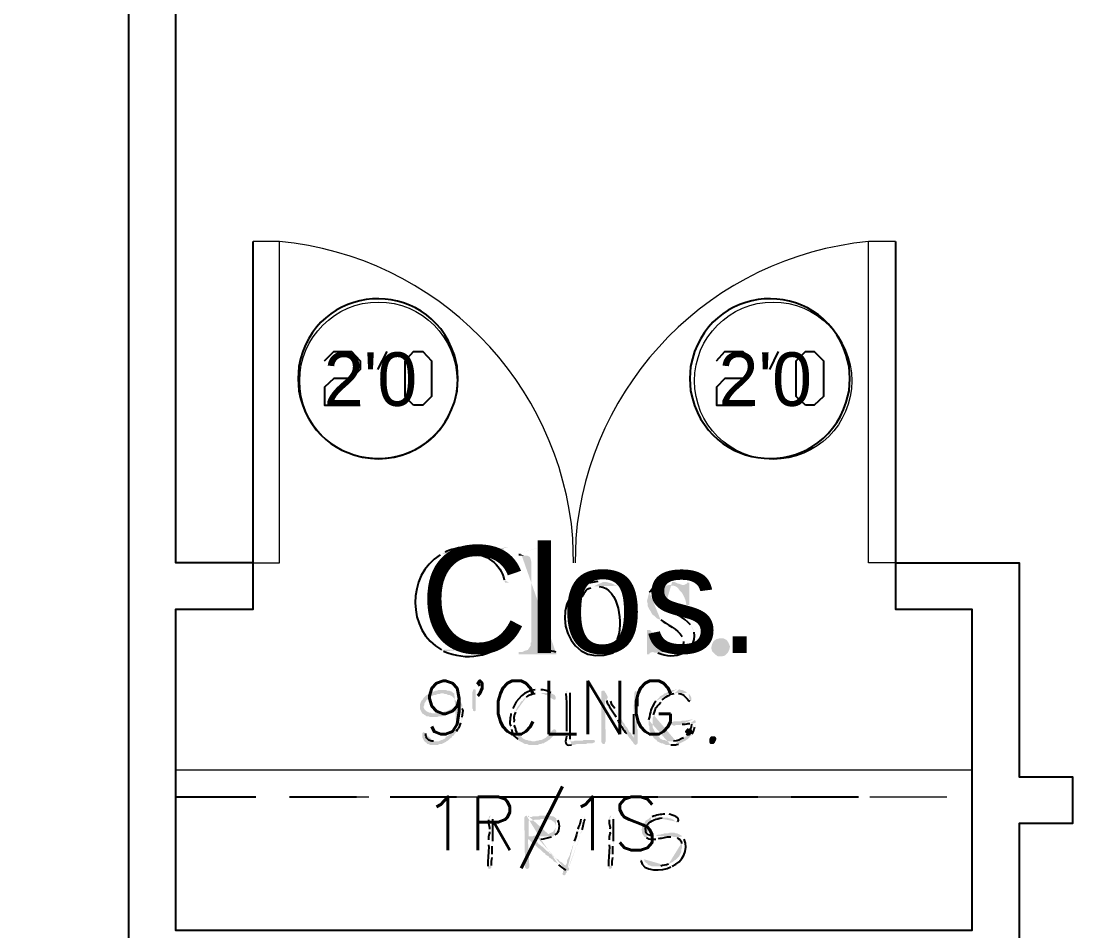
# Model space of a CAD drawing. Header units: inches. Extents: x -167 to 6071, y -6287 to -2731.
# Drawn here: x 32.9 to 111.5, y -5742.1 to -5674.1 of the extents above; entities that cross this region are included whole.
import ezdxf

# ---------------------------------------------------------------- set-up
doc = ezdxf.new("R2010")
doc.units = ezdxf.units.IN
doc.header["$LTSCALE"] = 96
doc.header["$MEASUREMENT"] = 0
doc.linetypes.add('Dash', pattern=[0.225, 0.15, -0.075])
doc.layers.add('Door label', color=5, linetype='Continuous', lineweight=5)
doc.layers.add('Doors', color=5, linetype='Continuous', lineweight=9)
doc.layers.add('Furniture', color=7, linetype='Continuous', lineweight=5, true_color=0x994d00)
doc.layers.add('PDF_Geometry', color=7, linetype='Continuous', true_color=0x4a4a4a)
doc.layers.add('PDF_Solid Fills', color=7, linetype='Continuous')
doc.styles.get("Standard").update_dxf_attribs({"font": 'arial.ttf'})

msp = doc.modelspace()

# ---------------------------------------------------------------- hatches: boundary and pattern name
at = {"layer": 'PDF_Solid Fills', "transparency": 33554559}
h = msp.add_hatch(color=256, dxfattribs=at)
h.paths.add_polyline_path([(69.237, -5713.429), (68.97, -5713.429), (68.97, -5713.482), (68.863, -5713.695), (68.703, -5713.802), (68.49, -5713.855), (64.33, -5713.909), (66.41, -5713.909)], flags=0)
h.paths.add_polyline_path([(68.97, -5715.882), (69.023, -5716.095), (69.343, -5716.095)], flags=0)
h = msp.add_hatch(color=256, dxfattribs=at)
h.paths.add_polyline_path([(66.25, -5713.429), (66.09, -5713.429)], flags=0)
h.paths.add_polyline_path([(64.543, -5713.802), (64.33, -5713.909), (68.49, -5713.855), (68.33, -5713.802)], flags=0)
h.paths.add_polyline_path([(68.33, -5713.802, 0.003714), (66.73, -5713.429)], flags=0)
h.paths.add_polyline_path([(66.73, -5713.429), (66.517, -5713.429)], flags=0)
h = msp.add_hatch(color=256, dxfattribs=at)
h.paths.add_polyline_path([(71.957, -5713.322), (71.85, -5713.375)], flags=0)
h.paths.add_polyline_path([(70.197, -5713.855, 0.008193), (71.85, -5713.375)], flags=0)
h.paths.add_polyline_path([(70.197, -5713.855), (70.037, -5713.909), (70.463, -5714.069), (70.677, -5714.069), (70.89, -5714.175), (70.943, -5714.335), (70.997, -5714.602), (70.997, -5720.522), (70.943, -5720.575), (70.943, -5720.789), (70.837, -5720.949), (70.73, -5721.109), (70.517, -5721.162), (70.303, -5721.269), (70.037, -5721.269), (70.037, -5721.429), (72.863, -5721.429), (72.863, -5721.269), (72.81, -5721.269)], flags=0)
h.paths.add_polyline_path([(72.01, -5720.735), (71.957, -5720.522)], flags=0)
h = msp.add_hatch(color=256, dxfattribs=at)
h.paths.add_polyline_path([(64.33, -5713.909), (64.17, -5714.015)], flags=0)
h.paths.add_polyline_path([(64.277, -5721.109), (66.463, -5721.055), (66.357, -5721.055)], flags=0)
h.paths.add_polyline_path([(66.197, -5713.909), (66.41, -5713.909)], flags=0)
h = msp.add_hatch(color=256, dxfattribs=at)
h.paths.add_polyline_path([(76.063, -5715.989), (75.957, -5715.989)], flags=0)
h.paths.add_polyline_path([(77.13, -5721.322), (77.343, -5721.215), (76.223, -5721.215), (76.117, -5721.162)], flags=0)
h.paths.add_polyline_path([(74.677, -5719.295), (74.623, -5719.029), (74.57, -5718.815), (74.57, -5718.015), (74.623, -5717.749), (74.677, -5717.535), (74.783, -5717.109)], flags=0)
h.paths.add_polyline_path([(75.423, -5716.469), (75.637, -5716.362), (75.85, -5716.362), (77.45, -5716.309), (77.237, -5716.255), (77.023, -5716.149), (76.81, -5716.095), (76.597, -5716.042), (76.33, -5716.042)], flags=0)
h = msp.add_hatch(color=256, dxfattribs=at)
h.paths.add_polyline_path([(81.237, -5715.989), (81.13, -5715.989), (80.863, -5716.042), (80.65, -5716.095)], flags=0)
h.paths.add_polyline_path([(79.797, -5716.789), (79.637, -5717.429), (79.637, -5717.482), (79.69, -5717.695), (79.69, -5717.855), (79.797, -5718.069), (79.903, -5718.229), (80.01, -5718.442), (80.223, -5718.602), (80.383, -5718.762), (80.65, -5718.869)], flags=0)
h.paths.add_polyline_path([(82.25, -5720.095), (82.303, -5720.255), (82.357, -5720.469)], flags=0)
h.paths.add_polyline_path([(81.823, -5721.215), (81.61, -5721.269), (80.063, -5721.269), (80.223, -5721.322), (80.437, -5721.322)], flags=0)
h.paths.add_polyline_path([(83.157, -5719.775), (83.103, -5719.615), (82.997, -5719.402), (82.89, -5719.242)], flags=0)
h.paths.add_polyline_path([(80.97, -5717.855), (80.757, -5717.695), (80.597, -5717.535), (80.49, -5717.375), (80.383, -5717.215), (80.383, -5717.055), (80.437, -5716.842), (80.49, -5716.682), (80.65, -5716.469), (80.863, -5716.362), (81.077, -5716.309), (81.29, -5716.255), (82.41, -5716.255), (82.25, -5716.255), (81.983, -5716.149), (81.93, -5716.149), (81.717, -5716.042), (81.503, -5716.042)], flags=0)
for points in [[(82.783, -5716.095), (82.623, -5716.095), (82.623, -5716.149), (82.41, -5716.255), (81.29, -5716.255), (81.397, -5716.309), (81.61, -5716.309), (81.77, -5716.362), (81.93, -5716.469), (82.037, -5716.629), (82.197, -5716.789), (82.303, -5716.949), (82.41, -5717.162), (82.517, -5717.429), (82.57, -5717.749), (82.783, -5717.749)], [(85.823, -5720.895), (85.77, -5721.109), (85.663, -5721.322), (85.61, -5721.375), (85.45, -5721.535), (85.237, -5721.589), (84.917, -5721.589), (84.703, -5721.429), (84.65, -5721.375), (84.49, -5721.215), (84.437, -5721.002), (84.437, -5720.895), (84.49, -5720.682), (84.597, -5720.469), (84.65, -5720.415), (84.81, -5720.309), (85.023, -5720.255), (85.343, -5720.255), (85.557, -5720.362), (85.61, -5720.415), (85.717, -5720.575), (85.823, -5720.842)], [(66.837, -5724.309), (66.837, -5725.642), (66.73, -5725.695), (66.623, -5725.642), (66.623, -5725.535), (66.57, -5725.482), (66.57, -5724.309), (66.623, -5724.149), (66.623, -5724.095), (66.73, -5724.042), (66.837, -5724.095)], [(64.33, -5724.095), (64.063, -5724.095), (63.957, -5724.149), (63.85, -5724.149), (63.743, -5724.202), (63.637, -5724.255), (63.477, -5724.255), (63.37, -5724.362), (63.263, -5724.415), (63.21, -5724.469), (63.103, -5724.522), (62.997, -5724.629), (62.943, -5724.682), (62.89, -5724.789), (62.783, -5724.895), (62.73, -5725.002), (62.677, -5725.162), (62.677, -5725.535), (62.73, -5725.642), (62.837, -5725.855), (63.743, -5725.855), (63.583, -5725.855), (63.477, -5725.802), (63.37, -5725.802), (63.263, -5725.749), (63.157, -5725.695), (63.103, -5725.642), (62.997, -5725.535), (62.943, -5725.429), (62.943, -5725.322), (62.997, -5725.215), (62.997, -5725.109), (63.103, -5724.949), (63.157, -5724.842), (63.263, -5724.789), (63.37, -5724.682), (63.477, -5724.629), (63.53, -5724.575), (63.637, -5724.522), (63.743, -5724.469), (63.85, -5724.469), (63.957, -5724.415), (64.117, -5724.415), (64.223, -5724.362), (65.237, -5724.362), (65.13, -5724.309), (65.077, -5724.255), (64.97, -5724.202), (64.863, -5724.149), (64.703, -5724.149), (64.597, -5724.095), (64.49, -5724.095)], [(72.49, -5724.362), (71.477, -5724.362), (71.743, -5724.362), (71.85, -5724.415), (71.957, -5724.415), (72.01, -5724.469), (72.117, -5724.469), (72.223, -5724.522), (72.33, -5724.629), (72.437, -5724.682), (72.49, -5724.735), (72.597, -5724.789), (72.703, -5724.842), (72.81, -5724.789), (72.81, -5724.629), (72.757, -5724.522), (72.703, -5724.469), (72.597, -5724.415)], [(76.33, -5724.149), (76.223, -5724.202), (76.223, -5727.989), (76.277, -5728.095), (76.383, -5728.149), (76.49, -5728.095), (76.49, -5728.042), (76.543, -5727.935), (76.49, -5724.735), (76.703, -5724.629), (76.543, -5724.309), (76.49, -5724.255), (76.437, -5724.149)], [(65.077, -5725.482), (64.97, -5725.535), (64.863, -5725.589), (64.757, -5725.642), (64.65, -5725.695), (64.543, -5725.695), (64.437, -5725.749), (64.33, -5725.749), (64.17, -5725.802), (63.957, -5725.802), (63.85, -5725.855), (62.837, -5725.855), (62.943, -5725.909), (62.997, -5725.962), (63.103, -5726.015), (63.157, -5726.069), (63.317, -5726.069), (63.423, -5726.122), (63.957, -5726.122), (64.063, -5726.069), (64.33, -5726.069), (64.437, -5726.015), (64.543, -5726.015), (64.65, -5725.962), (64.703, -5725.962), (64.81, -5725.909), (64.917, -5725.855), (65.023, -5725.802), (65.13, -5725.802), (65.237, -5725.695), (65.343, -5725.642), (65.45, -5725.589), (65.503, -5725.535)], [(72.703, -5727.029), (72.597, -5727.082), (72.49, -5727.189), (72.383, -5727.402), (72.277, -5727.455), (72.277, -5727.509), (72.17, -5727.562), (72.063, -5727.669), (71.957, -5727.722), (71.743, -5727.829), (71.637, -5727.829), (71.53, -5727.882), (71.423, -5727.882), (71.263, -5727.935), (70.143, -5727.935), (70.357, -5728.042), (70.41, -5728.095), (70.57, -5728.149), (70.677, -5728.149), (70.783, -5728.202), (71.477, -5728.202), (71.583, -5728.149), (71.69, -5728.149), (71.797, -5728.095), (71.903, -5728.095), (71.957, -5728.042), (72.17, -5727.935), (72.223, -5727.882), (72.33, -5727.829), (72.437, -5727.722), (72.543, -5727.615), (72.597, -5727.562), (72.703, -5727.455), (72.757, -5727.349), (72.81, -5727.295), (72.863, -5727.189), (72.81, -5727.082)], [(75.53, -5727.829), (74.89, -5727.829), (74.837, -5727.882), (74.25, -5727.882), (74.143, -5727.935), (73.877, -5727.935), (75.743, -5727.935), (75.69, -5727.829), (75.637, -5727.829)], [(84.49, -5728.149), (84.383, -5728.149), (84.33, -5728.095), (84.277, -5727.989), (84.277, -5727.775), (84.33, -5727.669), (84.437, -5727.562), (84.703, -5727.562), (84.757, -5727.615), (84.81, -5727.722), (84.81, -5727.775), (84.757, -5727.935), (84.703, -5727.989), (84.703, -5728.042), (84.597, -5728.149)], [(72.063, -5733.482), (71.637, -5733.482), (71.53, -5733.535), (71.157, -5733.535), (70.997, -5733.589), (70.73, -5733.589), (72.757, -5733.642), (72.703, -5733.589), (72.597, -5733.535), (72.49, -5733.535), (72.33, -5733.482), (72.223, -5733.482)], [(81.503, -5734.762), (81.343, -5734.762), (81.183, -5734.815), (80.917, -5734.815), (80.81, -5734.869), (80.703, -5734.869), (80.597, -5734.922), (80.437, -5734.922), (80.33, -5734.975), (80.01, -5734.975), (82.197, -5734.975), (82.09, -5734.922), (81.983, -5734.869), (81.877, -5734.815), (81.77, -5734.815), (81.663, -5734.762)]]:
    msp.add_hatch(color=256, dxfattribs=at).paths.add_polyline_path(points)
h = msp.add_hatch(color=256, dxfattribs=at)
h.paths.add_polyline_path([(77.45, -5716.309), (75.85, -5716.362), (76.063, -5716.362)], flags=0)
h.paths.add_polyline_path([(77.397, -5720.309), (77.343, -5720.522), (77.29, -5720.522), (77.183, -5720.735), (77.023, -5720.895), (76.863, -5721.002), (76.65, -5721.109), (76.437, -5721.162), (76.223, -5721.215), (77.343, -5721.215)], flags=0)
h.paths.add_polyline_path([(77.823, -5716.575), (77.61, -5716.415)], flags=0)
h = msp.add_hatch(color=256, dxfattribs=at)
h.paths.add_polyline_path([(69.29, -5719.882), (69.077, -5720.042)], flags=0)
h.paths.add_polyline_path([(66.463, -5721.055), (64.277, -5721.109), (64.437, -5721.215)], flags=0)
h.paths.add_polyline_path([(69.29, -5720.309), (69.503, -5720.149)], flags=0)
h = msp.add_hatch(color=256, dxfattribs=at)
h.paths.add_polyline_path([(79.85, -5719.615), (79.637, -5719.615), (79.637, -5721.429), (79.797, -5721.429), (79.85, -5721.322), (80.063, -5721.269), (81.343, -5721.269), (81.29, -5721.269)], flags=0)
h.paths.add_polyline_path([(80.01, -5720.149), (79.903, -5719.882)], flags=0)
h = msp.add_hatch(color=256, dxfattribs=at)
h.paths.add_polyline_path([(71.477, -5724.042), (71.37, -5724.042), (71.263, -5724.095)], flags=0)
h.paths.add_polyline_path([(69.61, -5725.482), (69.503, -5725.695), (69.45, -5725.855)], flags=0)
h.paths.add_polyline_path([(69.45, -5726.815), (69.45, -5726.922), (69.503, -5727.029)], flags=0)
h.paths.add_polyline_path([(69.983, -5727.775), (70.037, -5727.882), (70.143, -5727.935), (71.157, -5727.935), (71.05, -5727.935), (70.89, -5727.882), (70.783, -5727.882), (70.677, -5727.829), (70.57, -5727.829), (70.357, -5727.722), (70.303, -5727.669), (70.197, -5727.562), (70.09, -5727.509), (70.09, -5727.455), (69.983, -5727.349), (69.93, -5727.295)], flags=0)
h.paths.add_polyline_path([(69.717, -5726.762), (69.717, -5726.495)], flags=0)
h.paths.add_polyline_path([(69.823, -5725.749), (69.823, -5725.642), (69.983, -5725.322), (70.09, -5725.215), (70.197, -5725.002), (70.25, -5724.949), (70.357, -5724.895), (70.41, -5724.789), (70.517, -5724.682), (70.623, -5724.629)], flags=0)
h.paths.add_polyline_path([(71.263, -5724.362), (72.49, -5724.362), (72.437, -5724.309)], flags=0)
h.paths.add_polyline_path([(71.69, -5724.095), (71.583, -5724.042)], flags=0)
h = msp.add_hatch(color=256, dxfattribs=at)
h.paths.add_polyline_path([(81.877, -5724.042), (81.823, -5724.042), (81.717, -5724.095), (81.503, -5724.095), (81.397, -5724.149), (81.29, -5724.202), (81.183, -5724.255), (81.077, -5724.309), (80.97, -5724.362), (80.917, -5724.362), (80.81, -5724.469), (80.703, -5724.522), (80.597, -5724.575), (80.543, -5724.682), (80.437, -5724.789), (80.383, -5724.842), (80.277, -5724.949)], flags=0)
h.paths.add_polyline_path([(79.743, -5726.335), (79.743, -5726.709), (79.797, -5726.815), (79.797, -5727.082), (79.957, -5727.402), (80.01, -5727.509), (80.063, -5727.562), (80.117, -5727.669), (80.223, -5727.775), (80.33, -5727.829), (80.383, -5727.935), (80.597, -5728.042), (80.703, -5728.095), (80.81, -5728.095), (80.917, -5728.149), (81.023, -5728.202), (81.397, -5728.202)], flags=0)
h.paths.add_polyline_path([(81.983, -5728.149), (82.09, -5728.095), (82.197, -5728.042), (82.41, -5727.935), (81.13, -5727.935), (80.917, -5727.829), (80.81, -5727.829), (80.597, -5727.722), (80.543, -5727.615), (80.437, -5727.562), (80.383, -5727.509), (80.33, -5727.402), (80.277, -5727.349), (80.063, -5726.922), (80.063, -5726.175), (80.117, -5726.069), (80.117, -5725.962)], flags=0)
h.paths.add_polyline_path([(80.65, -5725.002), (80.703, -5724.949), (80.757, -5724.842)], flags=0)
h.paths.add_polyline_path([(81.663, -5724.362), (81.77, -5724.362), (81.877, -5724.309), (82.623, -5724.309), (82.57, -5724.255), (82.463, -5724.202), (82.357, -5724.149), (82.25, -5724.095), (82.143, -5724.095), (82.037, -5724.042)], flags=0)
h = msp.add_hatch(color=256, dxfattribs=at)
h.paths.add_polyline_path([(65.237, -5724.362), (64.33, -5724.362), (64.437, -5724.362), (64.543, -5724.415), (64.65, -5724.415), (64.757, -5724.469), (64.863, -5724.469), (64.97, -5724.522), (65.077, -5724.575), (65.13, -5724.629), (65.183, -5724.682), (65.237, -5724.789), (65.343, -5724.895), (65.397, -5725.002), (65.397, -5725.109), (65.45, -5725.215), (65.397, -5725.322), (65.29, -5725.375), (65.183, -5725.429), (65.077, -5725.482), (65.503, -5725.535), (65.557, -5725.535), (65.557, -5726.069), (65.503, -5726.175), (65.503, -5726.335), (65.45, -5726.442), (65.45, -5726.549), (65.397, -5726.655), (65.343, -5726.709), (65.077, -5727.242), (64.97, -5727.295), (64.917, -5727.402), (64.81, -5727.509), (64.703, -5727.562), (64.597, -5727.615), (64.543, -5727.722), (64.33, -5727.829), (64.277, -5727.829), (64.063, -5727.935), (63.69, -5727.935), (64.597, -5727.989), (64.65, -5727.935), (64.757, -5727.882), (64.81, -5727.829), (64.917, -5727.722), (65.023, -5727.669), (65.077, -5727.562), (65.183, -5727.509), (65.237, -5727.402), (65.343, -5727.295), (65.397, -5727.189)], flags=0)
h.paths.add_polyline_path([(65.717, -5726.549), (65.77, -5726.495), (65.77, -5726.389), (65.823, -5726.282), (65.823, -5726.122)], flags=0)
h.paths.add_polyline_path([(65.823, -5725.482), (65.823, -5725.215), (65.717, -5725.002), (65.717, -5724.895), (65.663, -5724.789), (65.61, -5724.735), (65.503, -5724.629), (65.45, -5724.575), (65.397, -5724.522), (65.343, -5724.415)], flags=0)
h = msp.add_hatch(color=256, dxfattribs=at)
h.paths.add_polyline_path([(73.717, -5724.149), (73.61, -5724.202), (73.557, -5724.362)], flags=0)
h.paths.add_polyline_path([(73.61, -5727.189), (73.61, -5727.562)], flags=0)
h.paths.add_polyline_path([(73.983, -5728.202), (74.197, -5728.202), (74.357, -5728.149), (75.05, -5728.149), (75.157, -5728.095), (75.53, -5728.095), (75.637, -5728.042), (75.69, -5728.042), (75.743, -5727.935), (73.877, -5727.935), (73.877, -5727.775)], flags=0)
h.paths.add_polyline_path([(73.877, -5724.309), (73.823, -5724.202)], flags=0)
h = msp.add_hatch(color=256, dxfattribs=at)
h.paths.add_polyline_path([(76.703, -5724.629), (76.49, -5724.735), (76.49, -5724.789), (76.597, -5724.895)], flags=0)
h.paths.add_polyline_path([(77.29, -5726.122), (77.343, -5726.229), (77.45, -5726.335)], flags=0)
h.paths.add_polyline_path([(78.09, -5727.349), (78.197, -5727.509), (78.303, -5727.669), (78.623, -5727.669), (78.57, -5727.562), (78.517, -5727.509), (78.41, -5727.295), (78.303, -5727.242), (78.143, -5726.922), (78.037, -5726.815), (77.983, -5726.709), (77.93, -5726.602), (77.823, -5726.495), (77.77, -5726.389), (77.717, -5726.282), (77.663, -5726.282), (77.557, -5726.069), (77.503, -5726.015), (77.343, -5725.695), (77.29, -5725.589), (77.237, -5725.482)], flags=0)
h.paths.add_polyline_path([(76.917, -5724.949), (76.81, -5724.735)], flags=0)
h = msp.add_hatch(color=256, dxfattribs=at)
h.paths.add_polyline_path([(78.837, -5724.149), (78.73, -5724.202), (78.677, -5724.362), (78.677, -5725.162), (78.623, -5725.215), (78.623, -5725.909)], flags=0)
h.paths.add_polyline_path([(78.623, -5727.402), (78.623, -5727.669), (78.303, -5727.669), (78.41, -5727.775), (78.463, -5727.882), (78.57, -5727.989), (78.623, -5728.095), (78.677, -5728.149), (78.73, -5728.202), (78.783, -5728.202), (78.89, -5728.149), (78.943, -5728.042), (78.943, -5727.082), (78.89, -5726.975), (78.89, -5725.802), (78.943, -5725.695), (78.943, -5725.322)], flags=0)
h.paths.add_polyline_path([(78.943, -5724.469), (78.943, -5724.202)], flags=0)
h = msp.add_hatch(color=256, dxfattribs=at)
h.paths.add_polyline_path([(82.623, -5724.309), (81.877, -5724.309), (81.983, -5724.362)], flags=0)
h.paths.add_polyline_path([(82.837, -5724.949), (82.943, -5724.895), (82.943, -5724.682), (82.837, -5724.469), (82.73, -5724.415)], flags=0)
h = msp.add_hatch(color=256, dxfattribs=at)
h.paths.add_polyline_path([(83.103, -5726.282), (82.517, -5726.389), (82.25, -5726.389), (82.143, -5726.442), (81.663, -5726.442), (81.557, -5726.495), (81.45, -5726.495), (81.397, -5726.602), (81.45, -5726.709), (81.503, -5726.709), (81.61, -5726.762), (81.717, -5726.762), (81.823, -5726.709), (82.143, -5726.709), (82.25, -5726.655)], flags=0)
h.paths.add_polyline_path([(82.837, -5726.602), (82.943, -5726.602), (83.263, -5726.549), (83.263, -5726.442), (83.21, -5726.335)], flags=0)
h = msp.add_hatch(color=256, dxfattribs=at)
h.paths.add_polyline_path([(83.263, -5726.549), (82.943, -5726.602), (82.943, -5726.655)], flags=0)
h.paths.add_polyline_path([(82.57, -5727.509), (82.463, -5727.562), (82.463, -5727.615), (82.357, -5727.669)], flags=0)
h.paths.add_polyline_path([(81.61, -5727.935), (81.45, -5727.935), (82.41, -5727.935), (82.517, -5727.882), (82.57, -5727.829), (82.677, -5727.775), (82.783, -5727.669), (82.837, -5727.562), (82.943, -5727.509), (82.997, -5727.402)], flags=0)
h.paths.add_polyline_path([(83.21, -5726.869), (83.263, -5726.762), (83.263, -5726.655)], flags=0)
h = msp.add_hatch(color=256, dxfattribs=at)
h.paths.add_polyline_path([(62.943, -5727.242), (62.89, -5727.295), (62.837, -5727.349), (62.837, -5727.615), (62.89, -5727.722), (62.943, -5727.829), (62.997, -5727.935), (63.05, -5727.989), (63.157, -5728.042), (63.21, -5728.149), (63.317, -5728.149), (63.423, -5728.202), (64.01, -5728.202), (64.117, -5728.149), (64.277, -5728.149), (64.383, -5728.095), (64.49, -5728.042), (64.597, -5727.989), (63.69, -5727.935)], flags=0)
h.paths.add_polyline_path([(63.103, -5727.349), (63.05, -5727.242)], flags=0)
h = msp.add_hatch(color=256, dxfattribs=at)
h.paths.add_polyline_path([(67.957, -5733.482), (67.85, -5733.535), (67.797, -5733.695), (67.797, -5733.802)], flags=0)
h.paths.add_polyline_path([(67.85, -5734.495), (67.85, -5734.709)], flags=0)
h.paths.add_polyline_path([(67.797, -5735.295), (67.797, -5735.669)], flags=0)
h.paths.add_polyline_path([(67.743, -5737.269), (67.743, -5737.429), (67.85, -5737.482), (67.957, -5737.429), (68.01, -5737.375), (68.01, -5737.215)], flags=0)
h.paths.add_polyline_path([(68.063, -5736.629), (68.063, -5736.362)], flags=0)
h.paths.add_polyline_path([(68.063, -5735.775), (68.063, -5735.509), (68.117, -5735.402)], flags=0)
h.paths.add_polyline_path([(68.117, -5733.749), (68.117, -5733.642), (68.063, -5733.535)], flags=0)
h = msp.add_hatch(color=256, dxfattribs=at)
h.paths.add_polyline_path([(70.623, -5733.482), (70.517, -5733.535), (70.463, -5733.642), (70.517, -5737.269), (70.517, -5737.322), (70.57, -5737.429), (70.677, -5737.482), (70.783, -5737.429), (70.837, -5737.322), (70.837, -5737.269), (70.73, -5735.242), (71.69, -5735.242)], flags=0)
h.paths.add_polyline_path([(72.49, -5735.082), (72.543, -5735.029), (70.783, -5735.029), (70.783, -5733.855), (71.05, -5733.855), (71.21, -5733.802), (71.583, -5733.802), (71.69, -5733.749), (72.063, -5733.749), (72.863, -5733.695), (72.757, -5733.642), (70.73, -5733.589), (70.73, -5733.482)], flags=0)
h = msp.add_hatch(color=256, dxfattribs=at)
h.paths.add_polyline_path([(74.837, -5733.482), (74.783, -5733.535), (74.677, -5733.749)], flags=0)
h.paths.add_polyline_path([(74.463, -5734.495), (74.463, -5734.602), (74.41, -5734.709)], flags=0)
h.paths.add_polyline_path([(74.197, -5735.402), (74.197, -5735.509), (74.09, -5735.722), (74.037, -5735.829), (74.037, -5735.935), (73.983, -5736.042), (73.93, -5736.202), (73.877, -5736.309), (73.877, -5736.415), (73.663, -5736.842), (73.663, -5736.949), (73.61, -5737.109), (73.503, -5737.269), (73.397, -5737.589), (73.343, -5737.695), (73.343, -5737.802), (73.29, -5737.802), (73.343, -5737.909), (73.45, -5737.962), (73.503, -5737.909), (73.557, -5737.909), (73.557, -5737.802), (73.61, -5737.749)], flags=0)
h.paths.add_polyline_path([(73.61, -5737.749, 0.021957), (74.357, -5735.775)], flags=0)
h.paths.add_polyline_path([(74.357, -5735.775), (74.41, -5735.669), (74.463, -5735.509), (74.463, -5735.402), (74.57, -5735.189), (74.57, -5735.082), (74.623, -5734.975), (74.677, -5734.869), (74.677, -5734.762), (74.783, -5734.549)], flags=0)
h.paths.add_polyline_path([(74.997, -5733.749), (74.997, -5733.642), (74.943, -5733.535)], flags=0)
h = msp.add_hatch(color=256, dxfattribs=at)
h.paths.add_polyline_path([(76.97, -5733.482), (76.863, -5733.535), (76.81, -5733.695), (76.81, -5733.802)], flags=0)
h.paths.add_polyline_path([(76.863, -5734.495), (76.863, -5734.709)], flags=0)
h.paths.add_polyline_path([(76.81, -5735.295), (76.81, -5735.669)], flags=0)
h.paths.add_polyline_path([(76.757, -5737.269), (76.757, -5737.429), (76.863, -5737.482), (76.97, -5737.429), (77.023, -5737.375), (77.023, -5737.215)], flags=0)
h.paths.add_polyline_path([(77.077, -5736.629), (77.077, -5736.362)], flags=0)
h.paths.add_polyline_path([(77.077, -5735.775), (77.077, -5735.509), (77.13, -5735.402)], flags=0)
h.paths.add_polyline_path([(77.13, -5733.749), (77.13, -5733.642), (77.077, -5733.535)], flags=0)
h = msp.add_hatch(color=256, dxfattribs=at)
h.paths.add_polyline_path([(81.023, -5733.375), (80.97, -5733.375)], flags=0)
h.paths.add_polyline_path([(80.01, -5733.589), (79.957, -5733.589), (81.023, -5733.642), (81.183, -5733.642), (81.29, -5733.695), (81.397, -5733.695), (81.503, -5733.749), (81.61, -5733.802), (81.717, -5733.909), (81.77, -5733.909), (81.77, -5733.962), (81.877, -5734.015), (81.93, -5733.962)], flags=0)
h.paths.add_polyline_path([(81.29, -5733.375), (81.13, -5733.375)], flags=0)
h = msp.add_hatch(color=256, dxfattribs=at)
h.paths.add_polyline_path([(72.863, -5733.695), (72.063, -5733.749), (72.17, -5733.749), (72.33, -5733.802), (72.437, -5733.802), (72.543, -5733.855), (72.597, -5733.909), (72.703, -5733.962), (72.81, -5734.175), (72.81, -5734.389), (72.757, -5734.495), (72.703, -5734.549), (72.65, -5734.655), (72.597, -5734.709), (72.49, -5734.762), (72.33, -5734.815), (72.33, -5734.869), (72.17, -5734.869), (72.063, -5734.922), (71.85, -5734.922), (71.743, -5734.975), (71.21, -5734.975), (71.103, -5735.029), (70.783, -5735.029), (72.65, -5735.029), (72.65, -5734.975), (72.757, -5734.922)], flags=0)
h.paths.add_polyline_path([(72.97, -5733.855), (72.917, -5733.749)], flags=0)
h = msp.add_hatch(color=256, dxfattribs=at)
h.paths.add_polyline_path([(79.957, -5733.589), (79.85, -5733.642), (79.743, -5733.749), (79.637, -5733.802), (79.53, -5733.855), (79.423, -5734.069), (79.317, -5734.122), (79.317, -5734.229), (79.263, -5734.335), (79.263, -5734.442), (79.21, -5734.549), (79.263, -5734.655), (79.263, -5734.815), (79.317, -5734.922), (79.37, -5734.975), (79.423, -5735.082), (79.477, -5735.082), (79.583, -5735.135)], flags=0)
h.paths.add_polyline_path([(80.277, -5735.242), (80.383, -5735.242), (80.49, -5735.189)], flags=0)
h.paths.add_polyline_path([(81.397, -5735.082), (81.503, -5735.029), (82.25, -5735.029), (82.197, -5734.975), (80.01, -5734.975)], flags=0)
h.paths.add_polyline_path([(79.53, -5734.335), (79.583, -5734.229), (79.637, -5734.175)], flags=0)
h.paths.add_polyline_path([(80.757, -5733.642), (81.023, -5733.642)], flags=0)
h = msp.add_hatch(color=256, dxfattribs=at)
h.paths.add_polyline_path([(82.25, -5735.029), (81.503, -5735.029), (81.61, -5735.082), (81.77, -5735.082), (81.877, -5735.135)], flags=0)
h.paths.add_polyline_path([(82.197, -5735.562), (82.25, -5735.669), (82.25, -5735.882), (82.197, -5735.989), (82.197, -5736.202), (82.037, -5736.522), (81.93, -5736.629), (81.877, -5736.682), (81.77, -5736.789), (81.663, -5736.842), (81.61, -5736.895), (81.557, -5736.949), (81.45, -5737.002), (81.343, -5737.055), (81.237, -5737.109)], flags=0)
h.paths.add_polyline_path([(80.65, -5737.269), (80.277, -5737.269), (81.503, -5737.269)], flags=0)
h.paths.add_polyline_path([(82.41, -5735.242), (82.303, -5735.135)], flags=0)
h = msp.add_hatch(color=256, dxfattribs=at)
h.paths.add_polyline_path([(71.69, -5735.242), (70.73, -5735.242), (70.837, -5735.295), (71.05, -5735.509), (71.157, -5735.562), (71.37, -5735.775), (71.423, -5735.829), (71.53, -5735.935), (71.637, -5735.989), (71.743, -5736.095), (71.797, -5736.149), (71.903, -5736.255), (72.01, -5736.309), (72.063, -5736.415), (72.17, -5736.469), (72.277, -5736.522), (72.33, -5736.629), (72.437, -5736.682), (72.49, -5736.735), (72.597, -5736.789), (72.65, -5736.895), (72.757, -5736.949), (72.863, -5737.002), (73.023, -5737.162)], flags=0)
h.paths.add_polyline_path([(73.557, -5737.535), (73.61, -5737.589), (73.77, -5737.589), (73.823, -5737.482), (73.77, -5737.375), (73.663, -5737.322), (73.557, -5737.215), (73.45, -5737.162), (73.343, -5737.055), (73.29, -5737.002), (73.183, -5736.949), (73.077, -5736.895), (73.023, -5736.789), (72.917, -5736.735), (72.81, -5736.682), (72.703, -5736.575), (72.597, -5736.522), (72.543, -5736.415), (72.437, -5736.362), (72.33, -5736.309), (72.277, -5736.202), (72.17, -5736.149), (72.117, -5736.095), (72.01, -5735.989), (71.957, -5735.935), (71.85, -5735.829), (71.743, -5735.775), (71.637, -5735.669), (71.53, -5735.615), (71.477, -5735.509), (71.37, -5735.455), (71.157, -5735.242), (71.53, -5735.242)], flags=0)
h = msp.add_hatch(color=256, dxfattribs=at)
h.paths.add_polyline_path([(79.263, -5736.682), (79.157, -5736.735), (79.157, -5736.842)], flags=0)
h.paths.add_polyline_path([(81.397, -5737.322), (81.503, -5737.269), (79.957, -5737.269), (79.85, -5737.215), (79.797, -5737.215), (79.69, -5737.162), (79.637, -5737.055), (79.53, -5737.002), (79.423, -5736.895), (79.423, -5736.789), (79.37, -5736.735)], flags=0)

# ---------------------------------------------------------------- linework, layer by layer
at = {"layer": 'Door label'}
for centre in [(59.561, -5701), (89.052, -5701)]:
    msp.add_circle(centre, 5.877, dxfattribs=at)
at = {"layer": 'Doors'}
for p, q in [((52.17, -5690.602), (50.197, -5690.602)), ((50.197, -5714.602), (52.17, -5714.602)), ((98.197, -5714.602), (96.17, -5714.602))]:
    msp.add_line(p, q, dxfattribs=at)
at = {"layer": 'Doors', "transparency": 33554687}
for points in [[(74.143, -5714.602), (74.09, -5712.789, 0.363692), (52.17, -5690.602), (50.197, -5690.602)], [(98.197, -5690.602), (96.17, -5690.602, 0.362638), (74.303, -5712.789), (74.25, -5714.602)]]:
    msp.add_lwpolyline(points, format="xyb", dxfattribs=at)
for points in [[(50.197, -5714.602), (50.197, -5690.602)], [(52.17, -5714.602), (52.17, -5690.602)], [(96.17, -5714.602), (96.17, -5690.602)], [(98.197, -5714.602), (98.197, -5690.602)]]:
    msp.add_lwpolyline(points, dxfattribs=at)
at = {"layer": 'Furniture', "transparency": 33554687}
msp.add_lwpolyline([(44.437, -5730.069), (103.903, -5730.069)], dxfattribs=at)
at = {"layer": 'Furniture', "linetype": 'Dash', "ltscale": 0.4, "transparency": 33554687}
msp.add_lwpolyline([(44.437, -5732.095), (103.903, -5732.095)], dxfattribs=at)
at = {"layer": 'PDF_Geometry', "color": 7}
for points in [[(98.197, -5714.602), (107.423, -5714.602), (107.423, -5730.602), (111.423, -5730.602), (111.423, -5734.069), (107.423, -5734.069), (107.423, -5745.589), (40.917, -5745.589), (40.917, -5581.109), (-108.577, -5581.109), (-108.577, -5585.109), (-112.097, -5585.109), (-112.097, -5577.589), (-71.83, -5577.589), (-71.83, -5581.109)], [(50.197, -5714.602), (44.437, -5714.602), (44.437, -5581.109), (186.943, -5581.109), (186.943, -5714.602), (147.423, -5714.602), (147.423, -5730.602), (143.423, -5730.602), (143.423, -5734.069), (147.423, -5734.069), (147.423, -5738.069), (150.943, -5738.069), (150.943, -5734.069), (184.917, -5734.069), (184.917, -5778.069), (150.943, -5778.069), (150.943, -5774.069), (147.423, -5774.069), (129.397, -5774.069)], [(98.197, -5690.602), (98.197, -5714.602), (98.197, -5718.069), (103.903, -5718.069), (103.903, -5742.069), (44.437, -5742.069), (44.437, -5718.069), (50.197, -5718.069), (50.197, -5714.602), (50.197, -5690.602)]]:
    msp.add_lwpolyline(points, dxfattribs=at)
at = {"layer": 'PDF_Geometry'}
for points in [[(55.53, -5699.509), (56.223, -5698.815), (57.557, -5698.815), (58.197, -5699.509), (58.197, -5700.149), (57.557, -5700.842), (56.223, -5700.842), (55.53, -5701.482), (55.53, -5702.815), (58.197, -5702.815)], [(59.53, -5700.149), (60.223, -5698.815)], [(84.81, -5699.509), (85.45, -5698.815), (86.783, -5698.815), (87.477, -5699.509), (87.477, -5700.149), (86.783, -5700.842), (85.45, -5700.842), (84.81, -5701.482), (84.81, -5702.815), (87.477, -5702.815)], [(88.81, -5700.149), (89.45, -5698.815)], [(65.237, -5702.602), (65.45, -5701.749), (65.503, -5700.842), (65.45, -5699.935), (65.237, -5699.082)], [(94.517, -5702.602), (94.73, -5701.749), (94.783, -5700.842), (94.73, -5699.935), (94.517, -5699.082)], [(53.61, -5699.935), (53.557, -5700.842), (53.61, -5701.749)], [(82.89, -5699.935), (82.837, -5700.842), (82.89, -5701.749)], [(44.437, -5732.095), (50.41, -5732.095)], [(52.917, -5732.095), (57.93, -5732.095)], [(60.437, -5732.095), (65.397, -5732.095)], [(67.903, -5732.095), (72.917, -5732.095)], [(75.423, -5732.095), (80.437, -5732.095)], [(82.943, -5732.095), (87.903, -5732.095)], [(90.41, -5732.095), (95.423, -5732.095)]]:
    msp.add_lwpolyline(points, dxfattribs=at)
for points in [[(62.197, -5702.815), (61.557, -5702.175), (61.557, -5699.509), (62.197, -5698.815), (62.89, -5698.815), (63.53, -5699.509), (63.53, -5702.175), (62.89, -5702.815)], [(91.477, -5702.815), (90.783, -5702.175), (90.783, -5699.509), (91.477, -5698.815), (92.117, -5698.815), (92.81, -5699.509), (92.81, -5702.175), (92.117, -5702.815)]]:
    msp.add_lwpolyline(points, close=True, dxfattribs=at)
for points in [[(65.237, -5699.082), (63.262, -5693.073), (54.756, -5693.633), (53.61, -5699.935)], [(94.517, -5699.082), (92.542, -5693.073), (84.036, -5693.633), (82.89, -5699.935)], [(53.61, -5701.749), (54.753, -5708.047), (63.259, -5708.615), (65.237, -5702.602)], [(82.89, -5701.749), (84.033, -5708.047), (92.539, -5708.615), (94.517, -5702.602)], [(66.09, -5713.429), (65.869, -5713.391), (64.736, -5713.668), (64.543, -5713.802)], [(64.17, -5714.015), (61.672, -5715.514), (61.685, -5719.711), (64.277, -5721.109)], [(66.357, -5721.055), (62.822, -5721.055), (62.755, -5714.079), (66.197, -5713.909)], [(66.41, -5713.909), (67.621, -5713.911), (68.706, -5714.679), (68.97, -5715.882)], [(75.957, -5715.989), (71.934, -5716.293), (73.155, -5722.828), (77.13, -5721.322)], [(80.65, -5716.095), (80.242, -5716.254), (80.107, -5716.503), (79.797, -5716.789)], [(74.783, -5717.109), (75.055, -5716.805), (74.947, -5716.591), (75.423, -5716.469)], [(76.063, -5716.362), (77.557, -5716.495), (77.875, -5719.259), (77.397, -5720.309)], [(77.343, -5721.215), (78.881, -5720.308), (79.203, -5717.757), (77.823, -5716.575)], [(82.89, -5719.242), (82.382, -5718.629), (81.502, -5718.344), (80.97, -5717.855)], [(76.117, -5721.162), (75.236, -5721.229), (74.781, -5720.005), (74.677, -5719.295)], [(80.65, -5718.869), (81.084, -5719.16), (81.963, -5719.582), (82.25, -5720.095)], [(69.077, -5720.042), (68.34, -5720.729), (67.48, -5721.088), (66.463, -5721.055)], [(81.29, -5721.269), (80.605, -5721.329), (80.229, -5720.696), (80.01, -5720.149)], [(80.437, -5721.322), (81.668, -5721.881), (83.345, -5721.365), (83.157, -5719.775)], [(64.437, -5721.215), (66.069, -5721.926), (68.073, -5721.663), (69.29, -5720.309)], [(72.81, -5721.269), (72.395, -5721.172), (72.138, -5721.223), (72.01, -5720.735)], [(82.357, -5720.469), (82.388, -5720.776), (82.062, -5721.071), (81.823, -5721.215)], [(72.437, -5724.309), (72.225, -5724.192), (71.93, -5724.059), (71.69, -5724.095)], [(71.263, -5724.095), (70.512, -5724.145), (69.852, -5724.79), (69.61, -5725.482)], [(70.623, -5724.629), (71.022, -5724.385), (70.829, -5724.476), (71.263, -5724.362)], [(73.557, -5724.362), (73.664, -5725.239), (73.587, -5726.275), (73.61, -5727.189)], [(73.877, -5727.775), (73.877, -5726.62), (73.877, -5725.464), (73.877, -5724.309)], [(78.943, -5725.322), (78.943, -5725.038), (78.943, -5724.753), (78.943, -5724.469)], [(80.757, -5724.842), (81.024, -5724.651), (81.324, -5724.399), (81.663, -5724.362)], [(81.983, -5724.362), (82.466, -5724.372), (82.545, -5724.799), (82.837, -5724.949)], [(65.823, -5726.122), (65.834, -5725.919), (65.961, -5725.68), (65.823, -5725.482)], [(76.597, -5724.895), (76.743, -5725.33), (77.106, -5725.707), (77.29, -5726.122)], [(77.237, -5725.482), (77.035, -5725.308), (77.003, -5725.201), (76.917, -5724.949)], [(80.277, -5724.949), (79.862, -5725.574), (79.933, -5725.635), (79.743, -5726.335)], [(80.117, -5725.962), (80.35, -5725.3), (80.181, -5725.569), (80.65, -5725.002)], [(69.45, -5725.855), (69.45, -5726.167), (69.305, -5726.511), (69.45, -5726.815)], [(69.717, -5726.495), (69.734, -5726.034), (69.654, -5726.169), (69.823, -5725.749)], [(77.45, -5726.335), (77.597, -5726.63), (77.871, -5727.116), (78.09, -5727.349)], [(78.623, -5725.909), (78.623, -5726.407), (78.623, -5726.904), (78.623, -5727.402)], [(65.397, -5727.189), (65.661, -5726.789), (65.568, -5727.023), (65.717, -5726.549)], [(69.503, -5727.029), (69.53, -5727.329), (69.744, -5727.627), (69.983, -5727.775)], [(69.93, -5727.295), (69.694, -5726.878), (69.952, -5727.18), (69.717, -5726.762)], [(82.25, -5726.655), (82.645, -5726.685), (82.577, -5726.603), (82.837, -5726.602)], [(82.943, -5726.655), (82.87, -5727.264), (82.841, -5727.101), (82.57, -5727.509)], [(82.997, -5727.402), (83.191, -5727.069), (83.108, -5727.108), (83.21, -5726.869)], [(63.69, -5727.935), (63.353, -5727.941), (63.04, -5727.736), (63.103, -5727.349)], [(73.61, -5727.562), (73.558, -5727.952), (73.388, -5728.281), (73.983, -5728.202)], [(82.357, -5727.669), (82.11, -5727.796), (81.891, -5727.92), (81.61, -5727.935)], [(81.397, -5728.202), (81.855, -5728.231), (81.702, -5728.167), (81.983, -5728.149)]]:
    msp.add_open_spline(points, degree=3, dxfattribs=at)
at = {"layer": 'PDF_Geometry', "color": 7}
for points in [[(80.97, -5733.375), (80.64, -5733.385), (80.31, -5733.451), (80.01, -5733.589)], [(81.93, -5733.962), (82.182, -5733.609), (81.502, -5733.452), (81.29, -5733.375)], [(67.797, -5733.802), (67.758, -5734.364), (67.875, -5734.099), (67.85, -5734.495)], [(68.117, -5735.402), (68.117, -5734.851), (68.117, -5734.3), (68.117, -5733.749)], [(72.757, -5734.922), (73.094, -5734.743), (73.187, -5734.167), (72.97, -5733.855)], [(74.677, -5733.749), (74.695, -5733.918), (74.521, -5734.323), (74.463, -5734.495)], [(74.783, -5734.549), (74.841, -5734.408), (74.893, -5733.858), (74.997, -5733.749)], [(76.81, -5733.802), (76.771, -5734.364), (76.888, -5734.099), (76.863, -5734.495)], [(77.13, -5735.402), (77.13, -5734.851), (77.13, -5734.3), (77.13, -5733.749)], [(79.637, -5734.175), (79.965, -5733.791), (80.322, -5733.756), (80.757, -5733.642)], [(67.85, -5734.709), (67.871, -5735.047), (67.765, -5734.78), (67.797, -5735.295)], [(71.69, -5735.242), (71.969, -5735.236), (72.219, -5735.103), (72.49, -5735.082)], [(74.41, -5734.709), (74.35, -5735.017), (74.27, -5735.118), (74.197, -5735.402)], [(76.863, -5734.709), (76.885, -5735.047), (76.778, -5734.78), (76.81, -5735.295)], [(80.01, -5734.975), (79.568, -5734.993), (79.502, -5734.702), (79.53, -5734.335)], [(80.49, -5735.189), (80.799, -5735.193), (81.08, -5735.037), (81.397, -5735.082)], [(67.797, -5735.669), (67.83, -5736.29), (67.709, -5736.642), (67.743, -5737.269)], [(68.063, -5736.362), (68.063, -5736.167), (68.063, -5735.971), (68.063, -5735.775)], [(76.81, -5735.669), (76.844, -5736.29), (76.722, -5736.642), (76.757, -5737.269)], [(77.077, -5736.362), (77.077, -5736.167), (77.077, -5735.971), (77.077, -5735.775)], [(79.583, -5735.135), (79.87, -5735.313), (79.934, -5735.223), (80.277, -5735.242)], [(81.503, -5737.269), (82.31, -5736.944), (82.75, -5736.059), (82.41, -5735.242)], [(81.877, -5735.135), (81.958, -5735.239), (82.233, -5735.279), (82.197, -5735.562)], [(68.01, -5737.215), (67.981, -5736.755), (68.046, -5736.91), (68.063, -5736.629)], [(77.023, -5737.215), (76.994, -5736.756), (77.059, -5736.91), (77.077, -5736.629)], [(73.023, -5737.162), (73.14, -5737.273), (73.406, -5737.484), (73.557, -5737.535)], [(79.157, -5736.842), (79.272, -5737.706), (80.827, -5737.647), (81.397, -5737.322)], [(81.237, -5737.109), (81.052, -5737.202), (80.845, -5737.191), (80.65, -5737.269)]]:
    msp.add_open_spline(points, degree=3, dxfattribs=at)
at = {"layer": 'PDF_Solid Fills', "transparency": 33554559}
msp.add_solid([(70.037, -5713.909), (70.037, -5714.069), (70.463, -5714.069)], dxfattribs=at)

# ---------------------------------------------------------------- texts
at = {"layer": 'Door label', "char_height": 4, "attachment_point": 1}
for s, insert in [("{\\Ftxt|c0;2'0}", (55.489, -5698.88)), ("{\\Ftxt|c0;2'0}", (84.98, -5698.88)), ("\\pxsm1.3;{\\Fsimplex|c134;9'CLNG.\\P\\ps*;\\Fsimplex|c129;1\\Fsimplex|c134;R/\\Fsimplex|c129;1\\Fsimplex|c134;S}", (62.864, -5723.407))]:
    msp.add_mtext_dynamic_manual_height_columns(s, width=3.08976, gutter_width=1, heights=[0], dxfattribs=dict(at, insert=insert))
at = {"layer": 'Doors', "insert": (62.647, -5713.339), "char_height": 8, "width": 12.56562, "attachment_point": 1}
msp.add_mtext('Clos.', dxfattribs=at)

doc.saveas('drawing.dxf')
